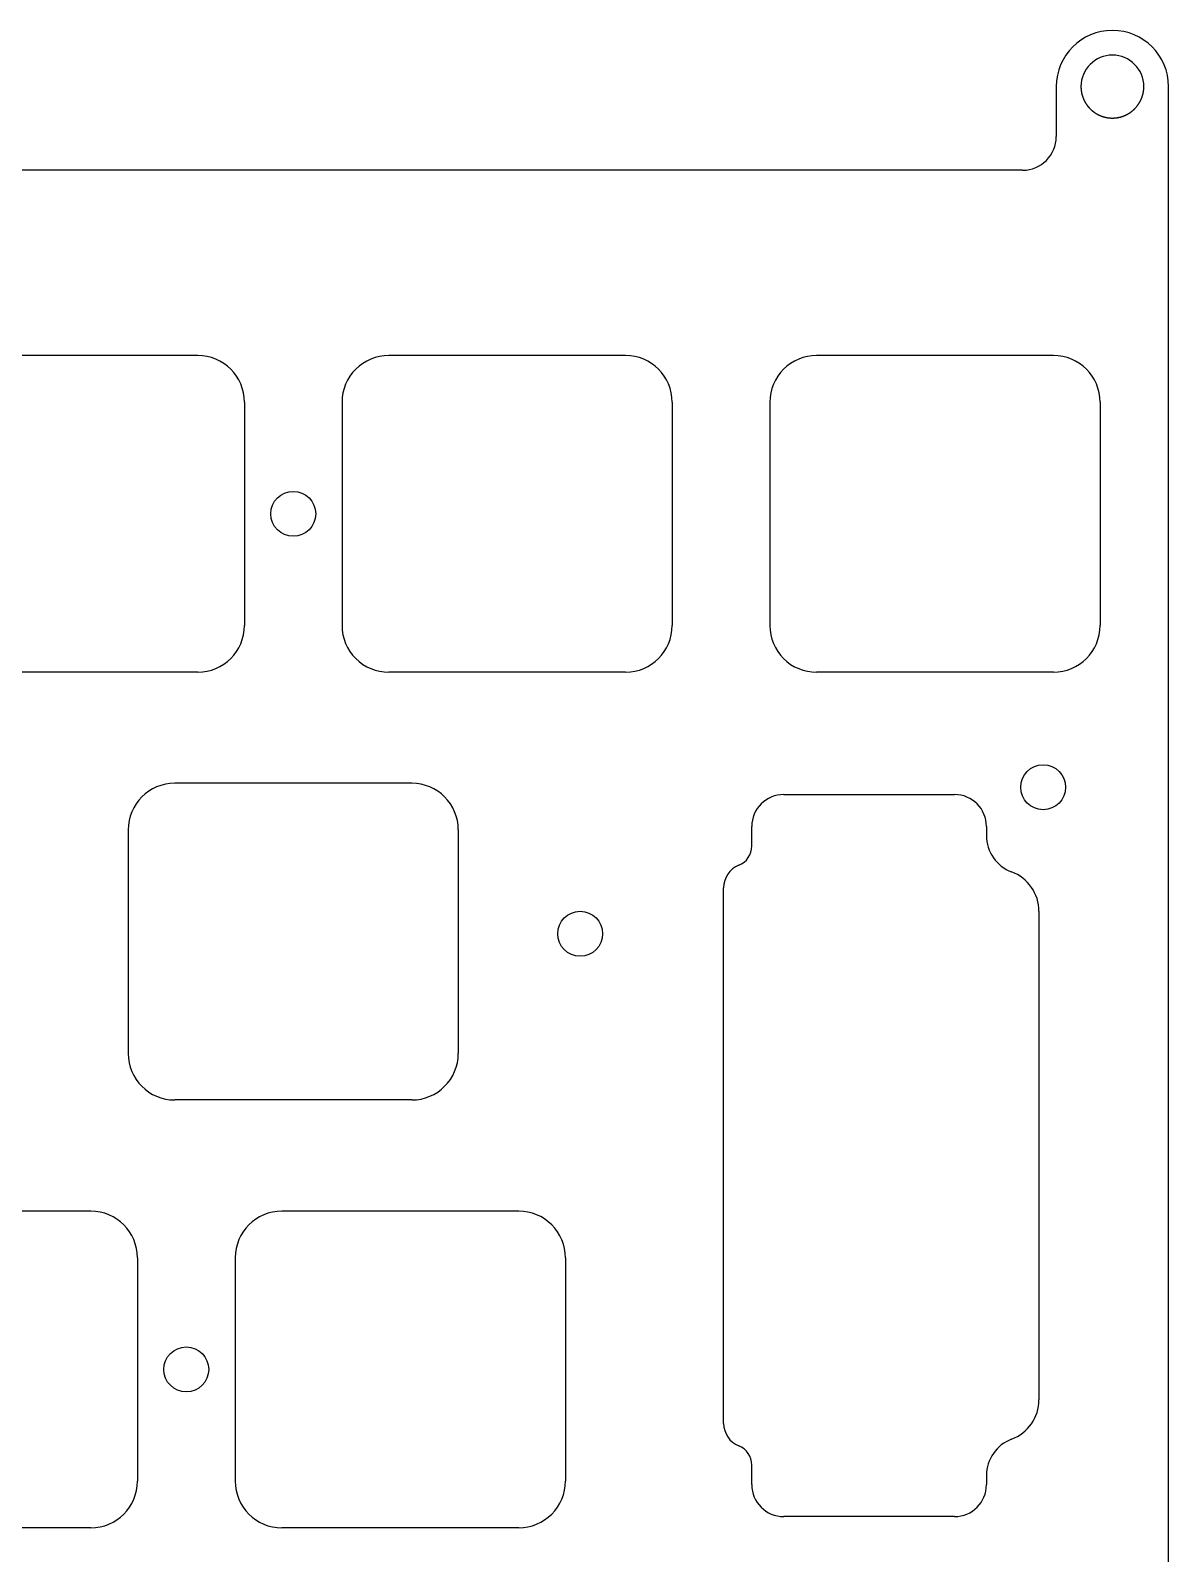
# Model space of a CAD drawing. Header units: millimetres. Extents: x -10 to 277, y -93 to 22.
# Drawn here: x 226.4 to 277.1, y -46.3 to 21.5 of the extents above; entities that cross this region are included whole.
import ezdxf

# ---------------------------------------------------------------- set-up
doc = ezdxf.new("R2010")
doc.units = ezdxf.units.MM
doc.layers.add('BLACK', color=7, linetype='CONTINUOUS')
doc.layers.add('Edge.Cuts', color=53, linetype='CONTINUOUS', true_color=0xc8a339)

msp = doc.modelspace()

# ---------------------------------------------------------------- linework, layer by layer
at = {"layer": 'BLACK', "linetype": 'Continuous'}
for p, q in [((252.925, 7.05), (242.374999, 7.05)), ((271.975, 7.05), (261.424999, 7.05)), ((240.3, 4.975), (240.3, -4.975001)), ((255, 4.975), (255, -4.975)), ((259.35, 4.975), (259.35, -4.975001)), ((274.05, 4.975), (274.05, -4.975)), ((252.925, -7.05), (242.375, -7.05)), ((271.975, -7.05), (261.425, -7.05))]:
    msp.add_line(p, q, dxfattribs=at)
at = {"layer": 'BLACK'}
msp.add_circle((238.125, 0), 1, dxfattribs=at)
for centre, radius, start, end in [((242.374999, 4.975001), 2.074999, 90, 180.00002761), ((252.925, 4.975), 2.075, 0, 90), ((261.424999, 4.975001), 2.074999, 90, 180.00002761), ((271.975, 4.975), 2.075, 0, 90), ((242.374999, -4.975001), 2.074999, 180, 270.00002761), ((252.925, -4.975), 2.075, 270, 0), ((261.424999, -4.975001), 2.074999, 180, 270.00002761), ((271.975, -4.975), 2.075, 270, 0)]:
    msp.add_arc(centre, radius, start, end, dxfattribs=at)
at = {"layer": 'Edge.Cuts', "linetype": 'CONTINUOUS'}
for p, q in [((272.1, 19.025023), (272.1, 16.8)), ((273.2, 19.025023), (273.20001, 19.019647)), ((273.20001, 19.019647), (273.20004, 19.01425)), ((273.20004, 19.01425), (273.200091, 19.008887)), ((273.200091, 19.008887), (273.200161, 19.003504)), ((273.200161, 19.003504), (273.200252, 18.998153)), ((273.200252, 18.998153), (273.200363, 18.992783)), ((273.200363, 18.992783), (273.200493, 18.987445)), ((275.999469, 18.986044), (275.999719, 18.996647)), ((275.999719, 18.996647), (275.99989, 19.007272)), ((275.99989, 19.007272), (275.999982, 19.017919)), ((275.999982, 19.017919), (276, 19.025023)), ((277.1, -90.725023), (277.1, 19.025023)), ((273.200493, 18.987445), (273.200645, 18.982086)), ((273.200645, 18.982086), (273.200815, 18.976759)), ((273.200815, 18.976759), (273.201006, 18.971413)), ((273.201006, 18.971413), (273.201217, 18.966096)), ((273.201217, 18.966096), (273.201448, 18.960761)), ((273.201448, 18.960761), (273.201698, 18.955454)), ((273.201698, 18.955454), (273.20197, 18.950129)), ((273.20197, 18.950129), (273.20226, 18.944832)), ((273.20226, 18.944832), (273.202571, 18.939518)), ((273.202571, 18.939518), (273.202901, 18.93423)), ((273.202901, 18.93423), (273.203252, 18.928925)), ((273.203252, 18.928925), (273.203622, 18.923646)), ((273.203622, 18.923646), (273.204013, 18.91835)), ((273.204013, 18.91835), (273.204422, 18.913079)), ((273.204422, 18.913079), (273.204853, 18.907792)), ((273.204853, 18.907792), (273.205302, 18.902529)), ((273.205302, 18.902529), (273.205773, 18.89725)), ((273.205773, 18.89725), (273.206262, 18.891994)), ((273.206262, 18.891994), (273.206772, 18.886723)), ((273.206772, 18.886723), (273.207301, 18.881475)), ((273.207301, 18.881475), (273.207851, 18.876212)), ((273.207851, 18.876212), (273.208419, 18.87097)), ((273.208419, 18.87097), (273.20901, 18.865714)), ((273.20901, 18.865714), (273.209617, 18.86048)), ((273.209617, 18.86048), (273.210247, 18.85523)), ((273.210247, 18.85523), (273.210895, 18.850002)), ((273.210895, 18.850002), (273.211565, 18.844759)), ((273.211565, 18.844759), (273.212252, 18.839537)), ((273.212252, 18.839537), (273.212962, 18.8343)), ((273.212962, 18.8343), (273.213689, 18.829084)), ((273.213689, 18.829084), (273.214439, 18.823854)), ((273.214439, 18.823854), (273.215206, 18.818643)), ((273.215206, 18.818643), (273.215995, 18.813418)), ((273.215995, 18.813418), (273.216802, 18.808212)), ((273.216802, 18.808212), (273.217631, 18.802993)), ((273.217631, 18.802993), (273.218478, 18.797793)), ((273.218478, 18.797793), (273.219348, 18.792579)), ((273.219348, 18.792579), (273.220234, 18.787383)), ((273.220234, 18.787383), (273.221144, 18.782174)), ((273.221144, 18.782174), (273.22207, 18.776983)), ((273.22207, 18.776983), (273.22302, 18.771779)), ((273.22302, 18.771779), (273.223986, 18.766592)), ((273.223986, 18.766592), (273.224976, 18.761393)), ((273.224976, 18.761393), (273.225983, 18.75621)), ((273.225983, 18.75621), (273.227012, 18.751016)), ((273.227012, 18.751016), (273.228059, 18.745837)), ((273.228059, 18.745837), (273.229129, 18.740646)), ((273.229129, 18.740646), (273.230216, 18.735471)), ((273.230216, 18.735471), (273.231327, 18.730285)), ((273.231327, 18.730285), (273.232454, 18.725113)), ((273.232454, 18.725113), (273.233605, 18.719931)), ((273.233605, 18.719931), (273.234772, 18.714763)), ((273.234772, 18.714763), (273.235963, 18.709584)), ((273.235963, 18.709584), (273.237172, 18.704419)), ((273.237172, 18.704419), (273.238403, 18.699244)), ((273.238403, 18.699244), (273.239652, 18.694082)), ((273.239652, 18.694082), (273.240924, 18.68891)), ((273.240924, 18.68891), (273.242214, 18.683751)), ((273.242214, 18.683751), (273.243526, 18.678582)), ((273.243526, 18.678582), (273.244857, 18.673427)), ((273.244857, 18.673427), (273.24621, 18.66826)), ((273.24621, 18.66826), (273.247581, 18.663107)), ((273.247581, 18.663107), (273.248976, 18.657944)), ((273.248976, 18.657944), (273.250387, 18.652793)), ((273.250387, 18.652793), (273.251823, 18.647633)), ((273.251823, 18.647633), (273.253276, 18.642484)), ((273.253276, 18.642484), (273.254752, 18.637326)), ((273.254752, 18.637326), (273.256, 18.633023)), ((273.256, 18.633023), (273.257493, 18.627938)), ((273.257493, 18.627938), (273.259011, 18.622844)), ((273.259011, 18.622844), (273.260543, 18.617769)), ((273.260543, 18.617769), (273.2621, 18.612685)), ((273.2621, 18.612685), (273.263671, 18.607621)), ((273.263671, 18.607621), (273.265266, 18.602548)), ((273.265266, 18.602548), (273.266876, 18.597495)), ((273.266876, 18.597495), (273.268509, 18.592433)), ((273.268509, 18.592433), (273.270157, 18.587392)), ((273.270157, 18.587392), (273.271829, 18.582343)), ((273.271829, 18.582343), (273.273516, 18.577314)), ((273.273516, 18.577314), (273.275226, 18.572277)), ((273.275226, 18.572277), (273.276951, 18.567261)), ((273.276951, 18.567261), (273.278699, 18.562238)), ((273.278699, 18.562238), (273.280461, 18.557235)), ((273.280461, 18.557235), (273.282248, 18.552225)), ((273.282248, 18.552225), (273.284048, 18.547236)), ((273.284048, 18.547236), (273.285872, 18.542241)), ((273.285872, 18.542241), (273.287709, 18.537266)), ((273.287709, 18.537266), (273.289571, 18.532285)), ((273.289571, 18.532285), (273.291446, 18.527324)), ((273.291446, 18.527324), (273.293345, 18.522358)), ((273.293345, 18.522358), (273.295257, 18.517413)), ((273.295257, 18.517413), (273.297193, 18.512462)), ((273.297193, 18.512462), (273.299143, 18.507532)), ((273.299143, 18.507532), (273.301116, 18.502597)), ((273.301116, 18.502597), (273.303103, 18.497683)), ((273.303103, 18.497683), (273.305113, 18.492764)), ((273.305113, 18.492764), (273.307136, 18.487865)), ((273.307136, 18.487865), (273.309183, 18.482963)), ((273.309183, 18.482963), (273.311243, 18.478081)), ((273.311243, 18.478081), (273.313327, 18.473195)), ((273.313327, 18.473195), (273.315423, 18.468329)), ((273.315423, 18.468329), (273.317543, 18.46346)), ((273.317543, 18.46346), (273.319676, 18.458612)), ((273.319676, 18.458612), (273.321833, 18.45376)), ((273.321833, 18.45376), (273.324002, 18.448929)), ((273.324002, 18.448929), (273.326195, 18.444095)), ((273.326195, 18.444095), (273.3284, 18.439281)), ((273.3284, 18.439281), (273.330629, 18.434465)), ((273.330629, 18.434465), (273.332871, 18.429669)), ((273.332871, 18.429669), (273.335135, 18.42487)), ((273.335135, 18.42487), (273.337413, 18.420092)), ((273.337413, 18.420092), (273.339714, 18.415312)), ((273.339714, 18.415312), (273.342027, 18.410552)), ((273.342027, 18.410552), (273.344363, 18.405791)), ((273.344363, 18.405791), (273.346712, 18.401049)), ((273.346712, 18.401049), (273.349084, 18.396306)), ((273.349084, 18.396306), (273.351469, 18.391583)), ((273.351469, 18.391583), (273.353876, 18.386859)), ((273.353876, 18.386859), (273.356296, 18.382155)), ((273.356296, 18.382155), (273.35874, 18.37745)), ((273.35874, 18.37745), (273.361195, 18.372765)), ((273.361195, 18.372765), (273.363673, 18.368078)), ((273.363673, 18.368078), (273.366164, 18.363412)), ((273.366164, 18.363412), (273.368678, 18.358746)), ((273.368678, 18.358746), (273.371204, 18.354099)), ((273.371204, 18.354099), (273.373753, 18.349452)), ((273.373753, 18.349452), (273.376313, 18.344825)), ((273.376313, 18.344825), (273.378898, 18.340197)), ((273.378898, 18.340197), (273.381493, 18.335589)), ((273.381493, 18.335589), (273.384112, 18.330982)), ((273.384112, 18.330982), (273.386743, 18.326394)), ((273.386743, 18.326394), (273.389397, 18.321806)), ((273.389397, 18.321806), (273.392063, 18.317238)), ((273.392063, 18.317238), (273.394752, 18.31267)), ((273.394752, 18.31267), (273.397452, 18.308122)), ((275.802393, 18.307863), (275.807762, 18.31694)), ((275.807762, 18.31694), (275.813062, 18.326057)), ((275.813062, 18.326057), (275.818293, 18.335212)), ((275.818293, 18.335212), (275.823453, 18.344406)), ((275.823453, 18.344406), (275.828545, 18.353638)), ((275.828545, 18.353638), (275.833566, 18.362909)), ((275.833566, 18.362909), (275.838517, 18.372218)), ((275.838517, 18.372218), (275.843398, 18.381564)), ((275.843398, 18.381564), (275.848208, 18.390947)), ((275.848208, 18.390947), (275.852948, 18.400367)), ((275.852948, 18.400367), (275.857617, 18.409824)), ((275.857617, 18.409824), (275.862215, 18.419316)), ((275.862215, 18.419316), (275.866742, 18.428845)), ((275.866742, 18.428845), (275.871197, 18.438408)), ((275.871197, 18.438408), (275.875581, 18.448006)), ((275.875581, 18.448006), (275.879892, 18.457639)), ((275.879892, 18.457639), (275.884132, 18.467305)), ((275.884132, 18.467305), (275.888299, 18.477004)), ((275.888299, 18.477004), (275.892394, 18.486736)), ((275.892394, 18.486736), (275.896415, 18.4965)), ((275.896415, 18.4965), (275.900364, 18.506295)), ((275.900364, 18.506295), (275.904239, 18.516121)), ((275.904239, 18.516121), (275.90804, 18.525976)), ((275.90804, 18.525976), (275.911768, 18.535861)), ((275.911768, 18.535861), (275.915421, 18.545775)), ((275.915421, 18.545775), (275.918999, 18.555716)), ((275.918999, 18.555716), (275.922502, 18.565684)), ((275.922502, 18.565684), (275.92593, 18.575677)), ((275.92593, 18.575677), (275.929283, 18.585696)), ((275.929283, 18.585696), (275.93256, 18.595739)), ((275.93256, 18.595739), (275.93576, 18.605804)), ((275.93576, 18.605804), (275.938884, 18.615891)), ((275.938884, 18.615891), (275.941931, 18.625999)), ((275.941931, 18.625999), (275.944, 18.633023)), ((275.944, 18.633023), (275.946951, 18.643284)), ((275.946951, 18.643284), (275.949821, 18.65355)), ((275.949821, 18.65355), (275.952609, 18.663819)), ((275.952609, 18.663819), (275.955316, 18.674092)), ((275.955316, 18.674092), (275.957942, 18.68437)), ((275.957942, 18.68437), (275.960487, 18.694653)), ((275.960487, 18.694653), (275.962951, 18.704941)), ((275.962951, 18.704941), (275.965335, 18.715235)), ((275.965335, 18.715235), (275.967638, 18.725534)), ((275.967638, 18.725534), (275.969861, 18.73584)), ((275.969861, 18.73584), (275.972005, 18.746152)), ((275.972005, 18.746152), (275.974068, 18.75647)), ((275.974068, 18.75647), (275.976052, 18.766796)), ((275.976052, 18.766796), (275.977956, 18.777129)), ((275.977956, 18.777129), (275.97978, 18.78747)), ((275.97978, 18.78747), (275.981526, 18.797819)), ((275.981526, 18.797819), (275.983192, 18.808177)), ((275.983192, 18.808177), (275.984779, 18.818543)), ((275.984779, 18.818543), (275.986287, 18.828919)), ((275.986287, 18.828919), (275.987716, 18.839305)), ((275.987716, 18.839305), (275.989067, 18.849701)), ((275.989067, 18.849701), (275.990338, 18.860108)), ((275.990338, 18.860108), (275.991531, 18.870527)), ((275.991531, 18.870527), (275.992646, 18.880957)), ((275.992646, 18.880957), (275.993681, 18.891399)), ((275.993681, 18.891399), (275.994639, 18.901855)), ((275.994639, 18.901855), (275.995517, 18.912324)), ((275.995517, 18.912324), (275.996317, 18.922807)), ((275.996317, 18.922807), (275.997039, 18.933305)), ((275.997039, 18.933305), (275.997682, 18.943818)), ((275.997682, 18.943818), (275.998247, 18.954348)), ((275.998247, 18.954348), (275.998733, 18.964895)), ((275.998733, 18.964895), (275.99914, 18.97546)), ((275.99914, 18.97546), (275.999469, 18.986044)), ((273.397452, 18.308122), (273.400176, 18.303575)), ((273.400176, 18.303575), (273.402911, 18.299046)), ((273.402911, 18.299046), (273.40567, 18.294519)), ((273.40567, 18.294519), (273.40844, 18.290011)), ((273.40844, 18.290011), (273.411233, 18.285505)), ((273.411233, 18.285505), (273.414037, 18.281017)), ((273.414037, 18.281017), (273.416865, 18.276531)), ((273.416865, 18.276531), (273.419704, 18.272063)), ((273.419704, 18.272063), (273.422566, 18.267598)), ((273.422566, 18.267598), (273.42544, 18.263151)), ((273.42544, 18.263151), (273.428336, 18.258706)), ((273.428336, 18.258706), (273.431244, 18.25428)), ((273.431244, 18.25428), (273.434175, 18.249856)), ((273.434175, 18.249856), (273.437118, 18.24545)), ((273.437118, 18.24545), (273.440083, 18.241047)), ((273.440083, 18.241047), (273.44306, 18.236662)), ((273.44306, 18.236662), (273.44606, 18.23228)), ((273.44606, 18.23228), (273.449072, 18.227916)), ((273.449072, 18.227916), (273.452106, 18.223554)), ((273.452106, 18.223554), (273.455151, 18.219211)), ((273.455151, 18.219211), (273.45822, 18.214871)), ((273.45822, 18.214871), (273.4613, 18.210549)), ((273.4613, 18.210549), (273.464402, 18.20623)), ((273.464402, 18.20623), (273.467517, 18.201929)), ((273.467517, 18.201929), (273.470654, 18.19763)), ((273.470654, 18.19763), (273.473802, 18.193351)), ((273.473802, 18.193351), (273.476973, 18.189074)), ((273.476973, 18.189074), (273.48, 18.185023)), ((273.48, 18.185023), (273.483127, 18.18087)), ((273.483127, 18.18087), (273.486277, 18.17672)), ((273.486277, 18.17672), (273.489444, 18.172582)), ((273.489444, 18.172582), (273.492633, 18.168447)), ((273.492633, 18.168447), (273.495838, 18.164323)), ((273.495838, 18.164323), (273.499066, 18.160204)), ((273.499066, 18.160204), (273.50231, 18.156097)), ((273.50231, 18.156097), (273.505575, 18.151994)), ((273.505575, 18.151994), (273.508857, 18.147904)), ((273.508857, 18.147904), (273.51216, 18.143818)), ((273.51216, 18.143818), (273.515479, 18.139745)), ((273.515479, 18.139745), (273.51882, 18.135678)), ((273.51882, 18.135678), (273.522175, 18.131623)), ((273.522175, 18.131623), (273.525552, 18.127574)), ((273.525552, 18.127574), (273.528943, 18.123539)), ((273.528943, 18.123539), (273.532356, 18.11951)), ((273.532356, 18.11951), (273.535783, 18.115495)), ((273.535783, 18.115495), (273.539232, 18.111486)), ((273.539232, 18.111486), (273.542694, 18.107492)), ((273.542694, 18.107492), (273.546177, 18.103503)), ((273.546177, 18.103503), (273.549674, 18.09953)), ((273.549674, 18.09953), (273.553192, 18.095564)), ((273.553192, 18.095564), (273.556722, 18.091613)), ((273.556722, 18.091613), (273.560274, 18.087669)), ((273.560274, 18.087669), (273.563838, 18.083741)), ((273.563838, 18.083741), (273.567423, 18.079819)), ((273.567423, 18.079819), (273.57102, 18.075915)), ((273.57102, 18.075915), (273.574638, 18.072017)), ((273.574638, 18.072017), (273.578267, 18.068136)), ((273.578267, 18.068136), (273.581917, 18.064263)), ((273.581917, 18.064263), (273.585578, 18.060406)), ((273.585578, 18.060406), (273.58926, 18.056558)), ((273.58926, 18.056558), (273.592953, 18.052727)), ((273.592953, 18.052727), (273.596666, 18.048904)), ((273.596666, 18.048904), (273.600389, 18.045098)), ((273.600389, 18.045098), (273.604133, 18.041301)), ((273.604133, 18.041301), (273.607887, 18.037522)), ((273.607887, 18.037522), (273.611661, 18.033751)), ((273.611661, 18.033751), (273.615445, 18.029999)), ((273.615445, 18.029999), (273.619248, 18.026256)), ((273.619248, 18.026256), (273.623062, 18.022531)), ((273.623062, 18.022531), (273.626895, 18.018814)), ((273.626895, 18.018814), (273.630737, 18.015117)), ((273.630737, 18.015117), (273.634598, 18.011429)), ((273.634598, 18.011429), (273.638469, 18.00776)), ((273.638469, 18.00776), (273.642359, 18.004101)), ((273.642359, 18.004101), (273.646257, 18.000461)), ((273.646257, 18.000461), (273.650175, 17.99683)), ((273.650175, 17.99683), (273.654101, 17.993219)), ((273.654101, 17.993219), (273.658046, 17.989618)), ((273.658046, 17.989618), (273.661999, 17.986036)), ((273.661999, 17.986036), (273.665971, 17.982465)), ((273.665971, 17.982465), (273.669951, 17.978914)), ((273.669951, 17.978914), (273.673949, 17.975372)), ((273.673949, 17.975372), (273.677955, 17.971852)), ((273.677955, 17.971852), (273.681979, 17.968341)), ((273.681979, 17.968341), (273.686011, 17.964851)), ((273.686011, 17.964851), (273.69006, 17.961371)), ((273.69006, 17.961371), (273.694117, 17.957912)), ((273.694117, 17.957912), (273.698192, 17.954464)), ((273.698192, 17.954464), (273.702273, 17.951037)), ((273.702273, 17.951037), (273.706373, 17.94762)), ((273.706373, 17.94762), (273.710479, 17.944224)), ((273.710479, 17.944224), (273.714603, 17.94084)), ((273.714603, 17.94084), (273.718733, 17.937476)), ((273.718733, 17.937476), (273.72288, 17.934124)), ((273.72288, 17.934124), (273.727034, 17.930793)), ((273.727034, 17.930793), (273.731205, 17.927474)), ((273.731205, 17.927474), (273.735382, 17.924176)), ((273.735382, 17.924176), (273.739576, 17.920889)), ((273.739576, 17.920889), (273.743775, 17.917624)), ((273.743775, 17.917624), (273.747992, 17.914371)), ((273.747992, 17.914371), (273.752214, 17.911139)), ((273.752214, 17.911139), (273.756453, 17.907919)), ((273.756453, 17.907919), (273.760697, 17.904721)), ((273.760697, 17.904721), (273.764958, 17.901535)), ((273.764958, 17.901535), (273.769224, 17.89837)), ((273.769224, 17.89837), (273.773507, 17.895218)), ((273.773507, 17.895218), (273.777793, 17.892088)), ((273.777793, 17.892088), (273.782097, 17.88897)), ((273.782097, 17.88897), (273.786405, 17.885874)), ((273.786405, 17.885874), (273.79073, 17.882791)), ((273.79073, 17.882791), (273.795058, 17.879729)), ((273.795058, 17.879729), (273.799404, 17.876681)), ((273.799404, 17.876681), (273.803752, 17.873654)), ((273.803752, 17.873654), (273.808118, 17.87064)), ((273.808118, 17.87064), (273.812486, 17.867648)), ((273.812486, 17.867648), (273.816872, 17.86467)), ((273.816872, 17.86467), (273.82126, 17.861713)), ((273.82126, 17.861713), (273.825665, 17.858769)), ((273.825665, 17.858769), (273.830072, 17.855848)), ((273.830072, 17.855848), (273.834496, 17.85294)), ((273.834496, 17.85294), (273.838923, 17.850054)), ((273.838923, 17.850054), (273.843366, 17.847182)), ((273.843366, 17.847182), (273.847811, 17.844331)), ((273.847811, 17.844331), (273.852273, 17.841495)), ((273.852273, 17.841495), (273.856737, 17.83868)), ((273.856737, 17.83868), (273.861216, 17.83588)), ((273.861216, 17.83588), (273.865699, 17.833101)), ((273.865699, 17.833101), (273.870196, 17.830336)), ((273.870196, 17.830336), (273.874696, 17.827594)), ((273.874696, 17.827594), (273.879212, 17.824866)), ((273.879212, 17.824866), (273.883729, 17.822159)), ((273.883729, 17.822159), (273.888262, 17.819467)), ((273.888262, 17.819467), (273.892797, 17.816797)), ((273.892797, 17.816797), (273.897347, 17.814141)), ((273.897347, 17.814141), (273.901899, 17.811508)), ((273.901899, 17.811508), (273.906466, 17.808889)), ((273.906466, 17.808889), (273.911035, 17.806292)), ((273.911035, 17.806292), (273.915619, 17.803709)), ((273.915619, 17.803709), (273.920204, 17.801149)), ((273.920204, 17.801149), (273.924805, 17.798603)), ((273.924805, 17.798603), (273.929406, 17.79608)), ((273.929406, 17.79608), (273.934023, 17.793571)), ((273.934023, 17.793571), (273.941176, 17.789729)), ((273.941176, 17.789729), (273.94582, 17.787264)), ((273.94582, 17.787264), (273.950477, 17.784814)), ((273.950477, 17.784814), (273.955146, 17.78238)), ((273.955146, 17.78238), (273.959828, 17.779963)), ((273.959828, 17.779963), (273.964521, 17.777562)), ((273.964521, 17.777562), (273.969227, 17.775177)), ((273.969227, 17.775177), (273.973943, 17.77281)), ((273.973943, 17.77281), (273.978672, 17.770458)), ((273.978672, 17.770458), (273.983411, 17.768124)), ((273.983411, 17.768124), (273.988163, 17.765806)), ((273.988163, 17.765806), (273.992924, 17.763505)), ((273.992924, 17.763505), (273.997697, 17.761221)), ((273.997697, 17.761221), (274.002479, 17.758955)), ((274.002479, 17.758955), (274.007274, 17.756705)), ((274.007274, 17.756705), (274.012076, 17.754474)), ((274.012076, 17.754474), (274.016891, 17.752258)), ((274.016891, 17.752258), (274.021714, 17.750062)), ((274.021714, 17.750062), (274.026548, 17.747882)), ((274.026548, 17.747882), (274.03139, 17.74572)), ((274.03139, 17.74572), (274.036244, 17.743575)), ((274.036244, 17.743575), (274.041104, 17.74145)), ((274.041104, 17.74145), (274.045976, 17.73934)), ((274.045976, 17.73934), (274.050854, 17.737251)), ((274.050854, 17.737251), (274.055743, 17.735178)), ((274.055743, 17.735178), (274.060638, 17.733124)), ((274.060638, 17.733124), (274.065545, 17.731087)), ((274.065545, 17.731087), (274.070456, 17.72907)), ((274.070456, 17.72907), (274.075379, 17.72707)), ((274.075379, 17.72707), (274.080306, 17.72509)), ((274.080306, 17.72509), (274.085244, 17.723127)), ((274.085244, 17.723127), (274.090187, 17.721183)), ((274.090187, 17.721183), (274.09514, 17.719258)), ((274.09514, 17.719258), (274.100097, 17.717352)), ((274.100097, 17.717352), (274.105064, 17.715463)), ((274.105064, 17.715463), (274.110034, 17.713595)), ((274.110034, 17.713595), (274.115015, 17.711744)), ((274.115015, 17.711744), (274.119999, 17.709914)), ((274.119999, 17.709914), (274.124993, 17.708101)), ((274.124993, 17.708101), (274.129989, 17.706309)), ((274.129989, 17.706309), (274.134995, 17.704534)), ((274.134995, 17.704534), (274.140003, 17.70278)), ((274.140003, 17.70278), (274.14502, 17.701044)), ((274.14502, 17.701044), (274.150039, 17.699329)), ((274.150039, 17.699329), (274.155068, 17.697631)), ((274.155068, 17.697631), (274.160098, 17.695954)), ((274.160098, 17.695954), (274.165137, 17.694295)), ((274.165137, 17.694295), (274.170176, 17.692658)), ((274.170176, 17.692658), (274.175225, 17.691038)), ((274.175225, 17.691038), (274.180274, 17.689439)), ((274.180274, 17.689439), (274.185331, 17.687858)), ((274.185331, 17.687858), (274.190389, 17.686299)), ((274.190389, 17.686299), (274.195455, 17.684758)), ((274.195455, 17.684758), (274.200521, 17.683237)), ((274.200521, 17.683237), (274.205595, 17.681736)), ((274.205595, 17.681736), (274.210668, 17.680255)), ((274.210668, 17.680255), (274.215749, 17.678793)), ((274.215749, 17.678793), (274.220829, 17.677352)), ((274.220829, 17.677352), (274.225917, 17.67593)), ((274.225917, 17.67593), (274.231004, 17.674529)), ((274.231004, 17.674529), (274.236098, 17.673146)), ((274.236098, 17.673146), (274.24119, 17.671785)), ((274.24119, 17.671785), (274.24629, 17.670442)), ((274.24629, 17.670442), (274.255384, 17.6681)), ((274.255384, 17.6681), (274.265577, 17.665553)), ((274.265577, 17.665553), (274.275803, 17.663079)), ((274.275803, 17.663079), (274.286061, 17.660681)), ((274.286061, 17.660681), (274.296349, 17.658358)), ((274.296349, 17.658358), (274.306665, 17.65611)), ((274.306665, 17.65611), (274.317009, 17.653938)), ((274.317009, 17.653938), (274.327378, 17.651842)), ((274.327378, 17.651842), (274.332572, 17.650823)), ((274.332572, 17.650823), (274.337772, 17.649824)), ((274.337772, 17.649824), (274.342977, 17.648843)), ((274.342977, 17.648843), (274.348188, 17.647882)), ((274.348188, 17.647882), (274.353404, 17.64694)), ((274.353404, 17.64694), (274.358626, 17.646018)), ((274.358626, 17.646018), (274.363852, 17.645115)), ((274.363852, 17.645115), (274.369083, 17.644232)), ((274.369083, 17.644232), (274.374319, 17.643368)), ((274.374319, 17.643368), (274.379559, 17.642523)), ((274.379559, 17.642523), (274.384803, 17.641698)), ((274.384803, 17.641698), (274.390051, 17.640893)), ((274.390051, 17.640893), (274.395303, 17.640108)), ((274.395303, 17.640108), (274.400559, 17.639342)), ((274.400559, 17.639342), (274.405818, 17.638596)), ((274.405818, 17.638596), (274.41108, 17.637869)), ((274.41108, 17.637869), (274.416345, 17.637163)), ((274.416345, 17.637163), (274.421614, 17.636476)), ((274.421614, 17.636476), (274.426884, 17.635809)), ((274.426884, 17.635809), (274.432158, 17.635162)), ((274.432158, 17.635162), (274.437433, 17.634535)), ((274.437433, 17.634535), (274.442712, 17.633927)), ((274.442712, 17.633927), (274.447991, 17.63334)), ((274.74771, 17.632877), (274.758264, 17.634038)), ((274.758264, 17.634038), (274.768811, 17.635279)), ((274.768811, 17.635279), (274.77935, 17.6366)), ((274.77935, 17.6366), (274.789878, 17.638)), ((274.789878, 17.638), (274.800394, 17.639479)), ((274.800394, 17.639479), (274.810897, 17.641037)), ((274.810897, 17.641037), (274.821385, 17.642674)), ((274.821385, 17.642674), (274.831857, 17.644389)), ((274.831857, 17.644389), (274.837087, 17.645276)), ((274.837087, 17.645276), (274.842312, 17.646182)), ((274.842312, 17.646182), (274.847532, 17.647108)), ((274.847532, 17.647108), (274.852747, 17.648053)), ((274.852747, 17.648053), (274.857956, 17.649018)), ((274.857956, 17.649018), (274.863161, 17.650002)), ((274.863161, 17.650002), (274.86836, 17.651005)), ((274.86836, 17.651005), (274.873553, 17.652027)), ((274.873553, 17.652027), (274.87874, 17.653069)), ((274.87874, 17.653069), (274.883921, 17.65413)), ((274.883921, 17.65413), (274.889095, 17.65521)), ((274.889095, 17.65521), (274.894264, 17.656309)), ((274.894264, 17.656309), (274.899425, 17.657427)), ((274.899425, 17.657427), (274.90458, 17.658564)), ((274.90458, 17.658564), (274.909727, 17.65972)), ((274.909727, 17.65972), (274.914867, 17.660895)), ((274.914867, 17.660895), (274.92, 17.662088)), ((274.92, 17.662088), (274.925126, 17.663301)), ((274.925126, 17.663301), (274.930243, 17.664532)), ((274.930243, 17.664532), (274.935352, 17.665782)), ((274.935352, 17.665782), (274.944615, 17.6681)), ((274.944615, 17.6681), (274.954795, 17.670727)), ((274.954795, 17.670727), (274.964966, 17.673433)), ((274.964966, 17.673433), (274.975125, 17.67622)), ((274.975125, 17.67622), (274.985273, 17.679085)), ((274.985273, 17.679085), (274.995406, 17.682031)), ((274.995406, 17.682031), (275.005526, 17.685055)), ((275.005526, 17.685055), (275.015629, 17.688157)), ((275.015629, 17.688157), (275.025716, 17.691338)), ((275.025716, 17.691338), (275.035785, 17.694597)), ((275.035785, 17.694597), (275.045834, 17.697934)), ((275.045834, 17.697934), (275.055863, 17.701349)), ((275.055863, 17.701349), (275.065871, 17.70484)), ((275.065871, 17.70484), (275.075855, 17.708408)), ((275.075855, 17.708408), (275.085815, 17.712052)), ((275.085815, 17.712052), (275.095749, 17.715771)), ((275.095749, 17.715771), (275.105656, 17.719566)), ((275.105656, 17.719566), (275.115535, 17.723436)), ((275.115535, 17.723436), (275.125385, 17.72738)), ((275.125385, 17.72738), (275.135204, 17.731397)), ((275.135204, 17.731397), (275.144991, 17.735488)), ((275.144991, 17.735488), (275.154744, 17.739651)), ((275.154744, 17.739651), (275.164462, 17.743886)), ((275.164462, 17.743886), (275.174144, 17.748193)), ((275.174144, 17.748193), (275.183788, 17.75257)), ((275.183788, 17.75257), (275.193393, 17.757017)), ((275.193393, 17.757017), (275.202958, 17.761534)), ((275.202958, 17.761534), (275.212481, 17.766119)), ((275.212481, 17.766119), (275.221961, 17.770772)), ((275.221961, 17.770772), (275.231396, 17.775492)), ((275.231396, 17.775492), (275.240785, 17.780279)), ((275.240785, 17.780279), (275.250126, 17.785131)), ((275.250126, 17.785131), (275.258823, 17.789729)), ((275.258823, 17.789729), (275.26804, 17.79469)), ((275.26804, 17.79469), (275.277224, 17.799724)), ((275.277224, 17.799724), (275.286377, 17.804831)), ((275.286377, 17.804831), (275.295495, 17.810011)), ((275.295495, 17.810011), (275.304581, 17.815264)), ((275.304581, 17.815264), (275.313632, 17.82059)), ((275.313632, 17.82059), (275.322649, 17.825987)), ((275.322649, 17.825987), (275.331631, 17.831457)), ((275.331631, 17.831457), (275.340577, 17.836998)), ((275.340577, 17.836998), (275.349487, 17.842611)), ((275.349487, 17.842611), (275.358361, 17.848295)), ((275.358361, 17.848295), (275.367197, 17.85405)), ((275.367197, 17.85405), (275.375995, 17.859876)), ((275.375995, 17.859876), (275.384755, 17.865772)), ((275.384755, 17.865772), (275.393476, 17.871738)), ((275.393476, 17.871738), (275.402157, 17.877773)), ((275.402157, 17.877773), (275.410797, 17.883877)), ((275.410797, 17.883877), (275.419397, 17.89005)), ((275.419397, 17.89005), (275.427955, 17.896292)), ((275.427955, 17.896292), (275.436471, 17.902601)), ((275.436471, 17.902601), (275.444944, 17.908978)), ((275.444944, 17.908978), (275.453373, 17.915421)), ((275.453373, 17.915421), (275.461757, 17.921931)), ((275.461757, 17.921931), (275.470097, 17.928507)), ((275.470097, 17.928507), (275.47839, 17.935148)), ((275.47839, 17.935148), (275.486636, 17.941854)), ((275.486636, 17.941854), (275.494835, 17.948624)), ((275.494835, 17.948624), (275.502985, 17.955458)), ((275.502985, 17.955458), (275.511087, 17.962354)), ((275.511087, 17.962354), (275.519138, 17.969313)), ((275.519138, 17.969313), (275.527138, 17.976333)), ((275.527138, 17.976333), (275.535086, 17.983413)), ((275.535086, 17.983413), (275.542982, 17.990554)), ((275.542982, 17.990554), (275.550825, 17.997754)), ((275.550825, 17.997754), (275.558612, 18.005012)), ((275.558612, 18.005012), (275.566345, 18.012328)), ((275.566345, 18.012328), (275.574021, 18.0197)), ((275.574021, 18.0197), (275.58164, 18.027128)), ((275.58164, 18.027128), (275.589201, 18.03461)), ((275.589201, 18.03461), (275.596702, 18.042146)), ((275.596702, 18.042146), (275.604144, 18.049735)), ((275.604144, 18.049735), (275.611524, 18.057375)), ((275.611524, 18.057375), (275.618842, 18.065066)), ((275.618842, 18.065066), (275.626097, 18.072806)), ((275.626097, 18.072806), (275.633288, 18.080595)), ((275.633288, 18.080595), (275.640414, 18.08843)), ((275.640414, 18.08843), (275.647473, 18.096311)), ((275.647473, 18.096311), (275.654465, 18.104237)), ((275.654465, 18.104237), (275.661389, 18.112205)), ((275.661389, 18.112205), (275.668243, 18.120216)), ((275.668243, 18.120216), (275.675027, 18.128266)), ((275.675027, 18.128266), (275.681739, 18.136356)), ((275.681739, 18.136356), (275.688379, 18.144483)), ((275.688379, 18.144483), (275.694945, 18.152646)), ((275.694945, 18.152646), (275.701436, 18.160843)), ((275.701436, 18.160843), (275.707852, 18.169073)), ((275.707852, 18.169073), (275.714191, 18.177335)), ((275.714191, 18.177335), (275.72, 18.185023)), ((275.72, 18.185023), (275.72633, 18.19353)), ((275.72633, 18.19353), (275.732592, 18.202078)), ((275.732592, 18.202078), (275.738786, 18.210669)), ((275.738786, 18.210669), (275.744911, 18.2193)), ((275.744911, 18.2193), (275.750968, 18.227973)), ((275.750968, 18.227973), (275.756957, 18.236687)), ((275.756957, 18.236687), (275.762877, 18.245443)), ((275.762877, 18.245443), (275.768728, 18.254239)), ((275.768728, 18.254239), (275.774511, 18.263075)), ((275.774511, 18.263075), (275.780225, 18.271953)), ((275.780225, 18.271953), (275.785871, 18.28087)), ((275.785871, 18.28087), (275.791447, 18.289828)), ((275.791447, 18.289828), (275.796955, 18.298826)), ((275.796955, 18.298826), (275.802393, 18.307863)), ((274.447991, 17.63334), (274.453273, 17.632773)), ((274.453273, 17.632773), (274.458555, 17.632225)), ((274.458555, 17.632225), (274.46384, 17.631697)), ((274.46384, 17.631697), (274.469125, 17.63119)), ((274.469125, 17.63119), (274.474413, 17.630702)), ((274.474413, 17.630702), (274.479699, 17.630235)), ((274.479699, 17.630235), (274.484988, 17.629787)), ((274.484988, 17.629787), (274.490276, 17.62936)), ((274.490276, 17.62936), (274.495566, 17.628953)), ((274.495566, 17.628953), (274.500853, 17.628565)), ((274.500853, 17.628565), (274.506143, 17.628198)), ((274.506143, 17.628198), (274.511431, 17.627851)), ((274.511431, 17.627851), (274.51672, 17.627524)), ((274.51672, 17.627524), (274.522006, 17.627217)), ((274.522006, 17.627217), (274.527294, 17.62693)), ((274.527294, 17.62693), (274.532578, 17.626663)), ((274.532578, 17.626663), (274.537864, 17.626417)), ((274.537864, 17.626417), (274.543146, 17.62619)), ((274.543146, 17.62619), (274.548429, 17.625984)), ((274.548429, 17.625984), (274.553707, 17.625797)), ((274.553707, 17.625797), (274.558986, 17.625631)), ((274.558986, 17.625631), (274.564261, 17.625485)), ((274.564261, 17.625485), (274.569536, 17.625359)), ((274.569536, 17.625359), (274.574806, 17.625253)), ((274.574806, 17.625253), (274.580076, 17.625167)), ((274.580076, 17.625167), (274.585341, 17.625101)), ((274.585341, 17.625101), (274.590606, 17.625055)), ((274.590606, 17.625055), (274.6, 17.625023)), ((274.6, 17.625023), (274.610505, 17.625063)), ((274.610505, 17.625063), (274.621022, 17.625183)), ((274.621022, 17.625183), (274.63155, 17.625383)), ((274.63155, 17.625383), (274.642088, 17.625663)), ((274.642088, 17.625663), (274.652635, 17.626024)), ((274.652635, 17.626024), (274.663189, 17.626464)), ((274.663189, 17.626464), (274.673749, 17.626985)), ((274.673749, 17.626985), (274.684313, 17.627586)), ((274.684313, 17.627586), (274.69488, 17.628268)), ((274.69488, 17.628268), (274.705449, 17.629029)), ((274.705449, 17.629029), (274.716018, 17.629871)), ((274.716018, 17.629871), (274.726585, 17.630793)), ((274.726585, 17.630793), (274.737149, 17.631795)), ((274.737149, 17.631795), (274.74771, 17.632877)), ((270.6, 15.3), (219.8295, 15.3)), ((233.875, 7.05), (223.325, 7.05)), ((235.95, 4.975), (235.95, -4.975)), ((233.875, -7.05), (223.325, -7.05)), ((243.4, -12), (232.85, -12)), ((230.775, -14.075), (230.775, -24.025)), ((245.475, -14.075), (245.475, -24.025)), ((243.4, -26.1), (232.85, -26.1)), ((229.1125, -31.05), (218.5625, -31.05)), ((231.1875, -33.125), (231.1875, -43.075)), ((229.1125, -45.15), (218.5625, -45.15))]:
    msp.add_line(p, q, dxfattribs=at)
at = {"layer": 'Edge.Cuts', "linetype": 'Continuous'}
for p, q in [((259.96831, -12.49976), (267.56919, -12.49976)), ((258.54331, -14.79037), (258.54331, -13.92476)), ((268.99419, -13.92476), (268.99419, -14.3288)), ((257.29115, -40.50282), (257.29115, -16.64758)), ((271.33066, -17.6997), (271.33066, -39.4507)), ((248.16875, -31.05), (237.618749, -31.05)), ((235.54375, -33.125), (235.54375, -43.075001)), ((250.24375, -33.125), (250.24375, -43.075)), ((258.54331, -43.22564), (258.54331, -42.36003)), ((268.99419, -42.8216), (268.99419, -43.22564)), ((267.56919, -44.65064), (259.96831, -44.65064)), ((248.16875, -45.15), (237.61875, -45.15))]:
    msp.add_line(p, q, dxfattribs=at)
at = {"layer": 'Edge.Cuts'}
for centre in [(271.51875, -12.175), (250.9012, -18.7), (233.3625, -38.1)]:
    msp.add_circle(centre, 1, dxfattribs=at)
for centre, radius, start, end in [((274.6, 19.025023), 2.5, 0, 180), ((274.6, 19.025023), 1.4, 0, 180), ((270.599999, 16.800001), 1.500001, -89.9999618, -0.0000382), ((233.875, 4.975), 2.075, 0, 90), ((233.875, -4.975), 2.075, -90, 0), ((232.85, -14.075), 2.075, 90, 180), ((243.4, -14.075), 2.075, 0, 90), ((259.96831, -13.92476), 1.425, 90, 180), ((267.56915, -13.9248), 1.42504, 0.00160826, 89.99839174), ((257.61485, -14.7904), 0.92846, 292.02625676, 0.00185132), ((270.71915, -14.3288), 1.724938, 180, 249.45340178), ((258.36615, -16.6476), 1.075, 112.02389934, 179.99893403), ((269.45575, -17.6997), 1.874943, 0, 69.45493501), ((232.85, -24.025), 2.075, -180, -90), ((243.4, -24.025), 2.075, -90, 0), ((229.1125, -33.125), 2.075, 0, 90), ((237.6188, -33.125), 2.07505, 90.00140823, 180), ((248.1688, -33.125), 2.075, 0, 90.00138062), ((269.45571, -39.45069), 1.87495, 290.54592343, 359.99969441), ((258.36615, -40.5028), 1.075006, 180.00106597, 247.97610066), ((270.71912, -42.82159), 1.72493, 110.54597615, 180.00033216), ((257.6149, -42.36003), 0.928411, 0, 67.97729805), ((229.1125, -43.075), 2.075, -90, 0), ((237.6188, -43.075), 2.075, 180.00002761, 269.99861938), ((248.1688, -43.075), 2.07495, 269.99861938, 0), ((259.96831, -43.22564), 1.425, 180, 270), ((267.56919, -43.22564), 1.425, 270, 0)]:
    msp.add_arc(centre, radius, start, end, dxfattribs=at)

doc.saveas('drawing.dxf')
